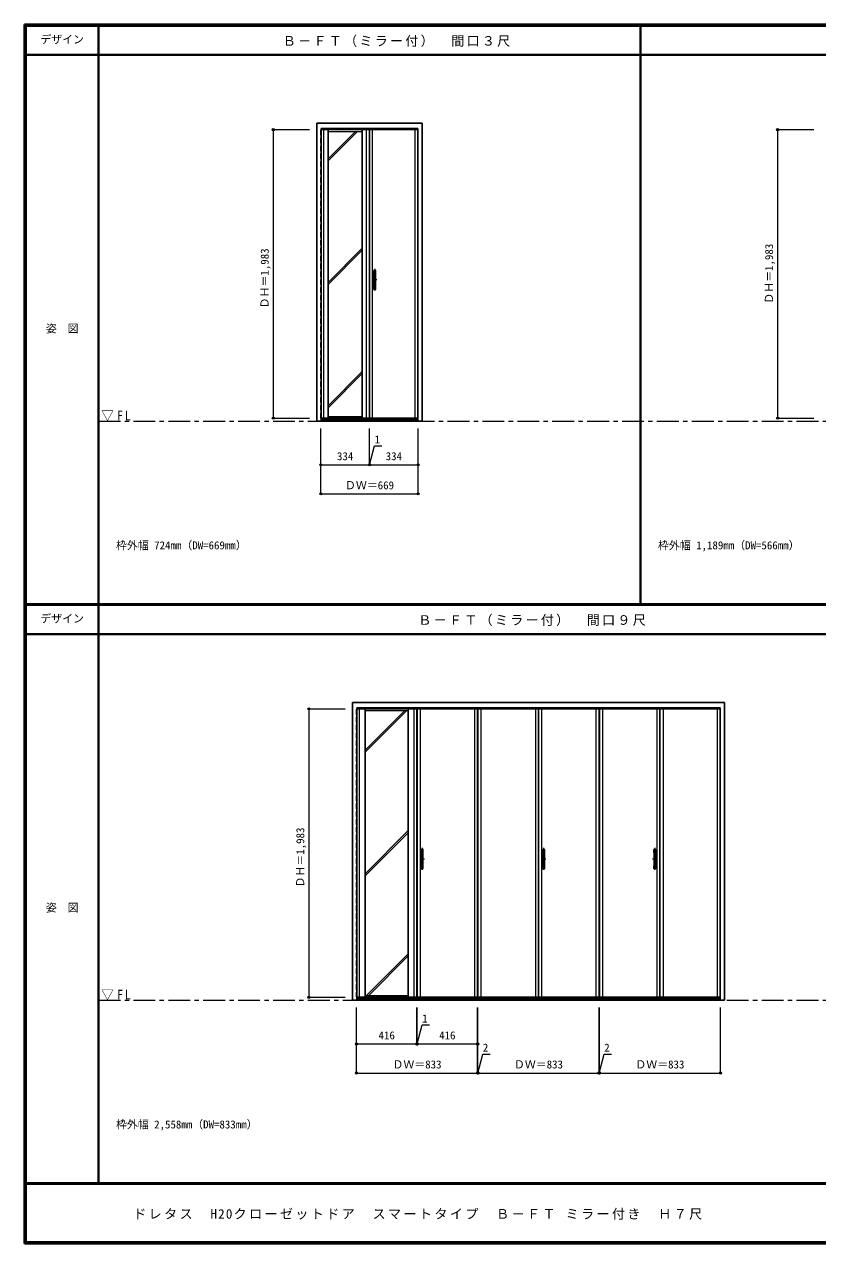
# Model space of a CAD drawing. Units: millimetres, scale not verified. Extents: x -6000 to 5700, y -4307 to 4260.
# Drawn here: x -6000 to -546, y -4205 to 4175 of the extents above; entities that cross this region are included whole.
import ezdxf
from ezdxf.enums import TextEntityAlignment as Align

# ---------------------------------------------------------------- set-up
doc = ezdxf.new("R2010")
doc.units = ezdxf.units.MM
doc.header["$LTSCALE"] = 30
doc.header["$PDMODE"] = 32
doc.header["$PDSIZE"] = 15
doc.linetypes.add('CHAIN1', pattern=[8, 5, -1, 1, -1])
doc.linetypes.add('DASHED1', pattern=[1.8, 1.2, -0.6])
for name, color, linetype, lineweight in [('0-1_通り芯', 4, 'CHAIN1', 9), ('0-2_扉', 3, 'Continuous', 25), ('0-3_仕上げ', 7, 'Continuous', 18), ('0-4_枠', 3, 'Continuous', 25), ('0-7_取手', 7, 'Continuous', 18), ('0-B_寸法', 7, 'Continuous', 9), ('0-C_ハッチ', 4, 'Continuous', 9), ('F-1_枠', 6, 'Continuous', 40)]:
    doc.layers.add(name, color=color, linetype=linetype, lineweight=lineweight)
doc.layers.add('0-A_文字', color=7, linetype='Continuous')
doc.layers.add('F-A_文字', color=7, linetype='Continuous')
doc.styles.add('ＭＳ ゴシック', font='')
doc.styles.get('ＭＳ ゴシック').set_extended_font_data('MS Gothic')

msp = doc.modelspace()

# ---------------------------------------------------------------- linework, layer by layer
at = {"layer": '0-1_通り芯'}
for p, q in [((-3591.17, 2495.5), (-3591.17, 2341.5)), ((-3576.17, 2418.5), (-3606.17, 2418.5)), ((-3264.5, -1485), (-3264.5, -1639)), ((-2429.5, -1485), (-2429.5, -1639)), ((-1665.5, -1485), (-1665.5, -1639)), ((-3249.5, -1562), (-3279.5, -1562)), ((-2414.5, -1562), (-2444.5, -1562)), ((-1650.5, -1562), (-1680.5, -1562))]:
    msp.add_line(p, q, dxfattribs=at)
at = {"layer": '0-1_通り芯', "color": 7, "lineweight": 18}
for p, q in [((-5490, 1448), (5700, 1448)), ((-5490, -2532.5), (5700, -2532.5))]:
    msp.add_line(p, q, dxfattribs=at)
at = {"layer": '0-2_扉', "color": 4, "linetype": 'DASHED1', "lineweight": 9}
for p, q in [((-3961.17, 1468.5), (-3961.17, 3451.5)), ((-3958.67, 3451.5), (-3961.17, 3451.5)), ((-3294.67, 3451.5), (-3292.17, 3451.5)), ((-3292.17, 1468.5), (-3292.17, 3451.5)), ((-3958.67, 1468.5), (-3961.17, 1468.5)), ((-3294.67, 1468.5), (-3292.17, 1468.5)), ((-3716.5, -2512), (-3716.5, -529)), ((-3714, -529), (-3716.5, -529)), ((-1216, -529), (-1213.5, -529)), ((-1213.5, -2512), (-1213.5, -529)), ((-3714, -2512), (-3716.5, -2512)), ((-1216, -2512), (-1213.5, -2512))]:
    msp.add_line(p, q, dxfattribs=at)
at = {"layer": '0-2_扉'}
for p, q in [((-3958.67, 3451.5), (-3627.17, 3451.5)), ((-3627.17, 1468.5), (-3627.17, 3451.5)), ((-3626.17, 3451.5), (-3294.67, 3451.5)), ((-3626.17, 1468.5), (-3626.17, 3451.5)), ((-3958.67, 1468.5), (-3627.17, 1468.5)), ((-3626.17, 1468.5), (-3294.67, 1468.5)), ((-3714, -529), (-3300.5, -529)), ((-3300.5, -529), (-3300.5, -2512)), ((-3299.5, -529), (-3299.5, -2512)), ((-2881.5, -529), (-2465.5, -529)), ((-2881.5, -529), (-2881.5, -2512)), ((-2465.5, -529), (-2465.5, -2512)), ((-2464.5, -529), (-2048.5, -529)), ((-2464.5, -529), (-2464.5, -2512)), ((-2048.5, -529), (-2048.5, -2512)), ((-2046.5, -529), (-1630.5, -529)), ((-2046.5, -529), (-2046.5, -2512)), ((-1630.5, -529), (-1630.5, -2512)), ((-1629.5, -529), (-1629.5, -2512)), ((-1629.5, -529), (-1216, -529)), ((-3714, -2512), (-3300.5, -2512)), ((-3299.5, -2512), (-2883.5, -2512)), ((-2881.5, -2512), (-2465.5, -2512)), ((-2464.5, -2512), (-2048.5, -2512)), ((-2046.5, -2512), (-1630.5, -2512)), ((-1629.5, -2512), (-1216, -2512))]:
    msp.add_line(p, q, dxfattribs=at)
msp.add_lwpolyline([(-3299.5, -529), (-2883.5, -529), (-2883.5, -2512)], dxfattribs=at)
at = {"layer": '0-3_仕上げ'}
for p, q in [((-3940.17, 1468.5), (-3940.17, 3451.5)), ((-3912.17, 3439.5), (-3676.17, 3439.5)), ((-3648.17, 1468.5), (-3648.17, 3451.5)), ((-3605.17, 1468.5), (-3605.17, 3451.5)), ((-3313.17, 1468.5), (-3313.17, 3451.5)), ((-3912.17, 1480.5), (-3676.17, 1480.5)), ((-3695.5, -2512), (-3695.5, -529)), ((-3656.5, -541), (-3360.5, -541)), ((-3321.5, -529), (-3321.5, -2512)), ((-3278.5, -529), (-3278.5, -2512)), ((-2904.5, -529), (-2904.5, -2512)), ((-2860.5, -529), (-2860.5, -2512)), ((-2486.5, -529), (-2486.5, -2512)), ((-2443.5, -529), (-2443.5, -2512)), ((-2069.5, -529), (-2069.5, -2512)), ((-2025.5, -529), (-2025.5, -2512)), ((-1651.5, -529), (-1651.5, -2512)), ((-1608.5, -529), (-1608.5, -2512)), ((-1234.5, -2512), (-1234.5, -529)), ((-3656.5, -2500), (-3360.5, -2500))]:
    msp.add_line(p, q, dxfattribs=at)
at = {"layer": '0-3_仕上げ', "color": 3, "lineweight": 25}
for p, q in [((-3912.17, 1468.5), (-3912.17, 3451.5)), ((-3676.17, 1468.5), (-3676.17, 3451.5)), ((-3656.5, -2512), (-3656.5, -529)), ((-3360.5, -2512), (-3360.5, -529))]:
    msp.add_line(p, q, dxfattribs=at)
at = {"layer": '0-4_枠'}
for p, q in [((-3988.67, 1448), (-3988.67, 3495)), ((-3988.67, 3495), (-3264.67, 3495)), ((-3958.67, 1448), (-3958.67, 3459)), ((-3958.67, 3459), (-3294.67, 3459)), ((-3294.67, 1448), (-3294.67, 3459)), ((-3264.67, 1448), (-3264.67, 3495)), ((-3988.67, 1448), (-3264.67, 1448)), ((-3958.67, 1460), (-3294.67, 1460)), ((-3744, -2532.5), (-3744, -485.5)), ((-3744, -485.5), (-1186, -485.5)), ((-1186, -2532.5), (-1186, -485.5)), ((-3714, -2532.5), (-3714, -521.5)), ((-3714, -521.5), (-1216, -521.5)), ((-1216, -2532.5), (-1216, -521.5)), ((-3744, -2532.5), (-1186, -2532.5)), ((-3714, -2520.5), (-1216, -2520.5))]:
    msp.add_line(p, q, dxfattribs=at)
at = {"layer": '0-7_取手'}
for p, q in [((-3597.17, 2464.5), (-3597.17, 2482.5)), ((-3585.17, 2464.5), (-3585.17, 2482.5)), ((-3597.17, 2354.5), (-3597.17, 2372.5)), ((-3585.17, 2354.5), (-3585.17, 2372.5)), ((-3270.5, -1516), (-3270.5, -1498)), ((-3258.5, -1516), (-3258.5, -1498)), ((-2435.5, -1516), (-2435.5, -1498)), ((-2423.5, -1516), (-2423.5, -1498)), ((-1671.5, -1516), (-1671.5, -1498)), ((-1659.5, -1516), (-1659.5, -1498)), ((-3270.5, -1626), (-3270.5, -1608)), ((-3258.5, -1626), (-3258.5, -1608)), ((-2435.5, -1626), (-2435.5, -1608)), ((-2423.5, -1626), (-2423.5, -1608)), ((-1671.5, -1626), (-1671.5, -1608)), ((-1659.5, -1626), (-1659.5, -1608))]:
    msp.add_line(p, q, dxfattribs=at)
at = {"layer": '0-7_取手', "color": 3, "lineweight": 25}
for p, q in [((-3596.17, 2352.5), (-3596.17, 2484.5)), ((-3587.17, 2485.5), (-3595.17, 2485.5)), ((-3586.17, 2352.5), (-3586.17, 2484.5)), ((-3595.17, 2351.5), (-3587.17, 2351.5)), ((-3269.5, -1628), (-3269.5, -1496)), ((-3260.5, -1495), (-3268.5, -1495)), ((-3259.5, -1628), (-3259.5, -1496)), ((-2434.5, -1628), (-2434.5, -1496)), ((-2425.5, -1495), (-2433.5, -1495)), ((-2424.5, -1628), (-2424.5, -1496)), ((-1670.5, -1628), (-1670.5, -1496)), ((-1661.5, -1495), (-1669.5, -1495)), ((-1660.5, -1628), (-1660.5, -1496)), ((-3268.5, -1629), (-3260.5, -1629)), ((-2433.5, -1629), (-2425.5, -1629)), ((-1669.5, -1629), (-1661.5, -1629))]:
    msp.add_line(p, q, dxfattribs=at)
at = {"layer": '0-7_取手'}
for centre, start, end in [((-3596.17, 2482.5), 90, 180), ((-3596.17, 2464.5), 180, 270), ((-3586.17, 2482.5), 0, 90), ((-3586.17, 2464.5), 270, 0), ((-3596.17, 2372.5), 90, 180), ((-3596.17, 2354.5), 180, 270), ((-3586.17, 2372.5), 0, 90), ((-3586.17, 2354.5), 270, 0), ((-3269.5, -1498), 90, 180), ((-3259.5, -1498), 0, 90), ((-2434.5, -1498), 90, 180), ((-2424.5, -1498), 0, 90), ((-1670.5, -1498), 90, 180), ((-1660.5, -1498), 0, 90), ((-3269.5, -1516), 180, 270), ((-3259.5, -1516), 270, 0), ((-2434.5, -1516), 180, 270), ((-2424.5, -1516), 270, 0), ((-1670.5, -1516), 180, 270), ((-1660.5, -1516), 270, 0), ((-3269.5, -1608), 90, 180), ((-3269.5, -1626), 180, 270), ((-3259.5, -1608), 0, 90), ((-3259.5, -1626), 270, 0), ((-2434.5, -1608), 90, 180), ((-2434.5, -1626), 180, 270), ((-2424.5, -1608), 0, 90), ((-2424.5, -1626), 270, 0), ((-1670.5, -1608), 90, 180), ((-1670.5, -1626), 180, 270), ((-1660.5, -1608), 0, 90), ((-1660.5, -1626), 270, 0)]:
    msp.add_arc(centre, 1, start, end, dxfattribs=at)
at = {"layer": '0-7_取手', "color": 3, "lineweight": 25}
for centre, start, end in [((-3595.17, 2484.5), 90, 180), ((-3587.17, 2484.5), 0, 90), ((-3595.17, 2352.5), 180, 270), ((-3587.17, 2352.5), 270, 0), ((-3268.5, -1496), 90, 180), ((-3260.5, -1496), 0, 90), ((-2433.5, -1496), 90, 180), ((-2425.5, -1496), 0, 90), ((-1669.5, -1496), 90, 180), ((-1661.5, -1496), 0, 90), ((-3268.5, -1628), 180, 270), ((-3260.5, -1628), 270, 0), ((-2433.5, -1628), 180, 270), ((-2425.5, -1628), 270, 0), ((-1669.5, -1628), 180, 270), ((-1661.5, -1628), 270, 0)]:
    msp.add_arc(centre, 1, start, end, dxfattribs=at)
at = {"layer": '0-B_寸法', "color": 4}
for p, q in [((-4288.67, 3451.5), (-4288.67, 1468.5)), ((-4288.67, 3451.5), (-4038.67, 3451.5)), ((-820.5, 3451.5), (-820.5, 1468.5)), ((-820.5, 3451.5), (-570.5, 3451.5)), ((-4288.67, 1468.5), (-4038.67, 1468.5)), ((-820.5, 1468.5), (-570.5, 1468.5)), ((-3961.17, 948), (-3961.17, 1398)), ((-3292.17, 948), (-3292.17, 1398)), ((-3626.17, 1148), (-3292.17, 1148)), ((-3961.17, 948), (-3292.17, 948)), ((-4044, -529), (-4044, -2512)), ((-4044, -529), (-3794, -529)), ((-4044, -2512), (-3794, -2512)), ((-3716.5, -3032.5), (-3716.5, -2582.5)), ((-2883.5, -3032.5), (-2883.5, -2582.5)), ((-3299.5, -2832.5), (-2883.5, -2832.5)), ((-3716.5, -3032.5), (-2883.5, -3032.5))]:
    msp.add_line(p, q, dxfattribs=at)
for points in [[(-3961.17, 1148), (-3627.17, 1148), (-3627.17, 1398)], [(-3627.17, 1148), (-3626.17, 1148), (-3626.17, 1398)], [(-3626.67, 1148), (-3591.72, 1278.43), (-3540.93, 1278.43)], [(-3716.5, -2832.5), (-3300.5, -2832.5), (-3300.5, -2582.5)], [(-3300.5, -2832.5), (-3299.5, -2832.5), (-3299.5, -2582.5)], [(-2883.5, -3032.5), (-2881.5, -3032.5), (-2881.5, -2582.5)], [(-2881.5, -3032.5), (-2048.5, -3032.5), (-2048.5, -2582.5)], [(-2048.5, -3032.5), (-2046.5, -3032.5), (-2046.5, -2582.5)], [(-2046.5, -3032.5), (-1213.5, -3032.5), (-1213.5, -2582.5)], [(-3300, -2832.5), (-3265.05, -2702.07), (-3214.27, -2702.07)], [(-2882.5, -3032.5), (-2847.55, -2902.07), (-2796.77, -2902.07)], [(-2047.5, -3032.5), (-2012.55, -2902.07), (-1961.77, -2902.07)]]:
    msp.add_lwpolyline(points, dxfattribs=at)
at = {"layer": '0-B_寸法'}
for p in [(-4288.67, 3451.5), (-820.5, 3451.5), (-4288.67, 1468.5), (-820.5, 1468.5), (-3961.17, 1148), (-3627.17, 1148), (-3626.17, 1148), (-3292.17, 1148), (-3961.17, 948), (-3292.17, 948), (-4044, -529), (-4044, -2512), (-3716.5, -2832.5), (-3300.5, -2832.5), (-3299.5, -2832.5), (-2883.5, -2832.5), (-3716.5, -3032.5), (-2883.5, -3032.5), (-2881.5, -3032.5), (-2048.5, -3032.5), (-2046.5, -3032.5), (-1213.5, -3032.5)]:
    msp.add_point(p, dxfattribs=at)
at = {"layer": '0-C_ハッチ'}
for p, q in [((-3912.17, 3250.51), (-3723.18, 3439.5)), ((-3912.17, 3236.37), (-3709.04, 3439.5)), ((-3912.17, 2400.98), (-3676.17, 2636.98)), ((-3912.17, 2386.84), (-3676.17, 2622.84)), ((-3912.17, 1553.45), (-3676.17, 1789.45)), ((-3912.17, 1539.31), (-3676.17, 1775.31)), ((-3656.5, -812.9), (-3384.6, -541)), ((-3656.5, -827.04), (-3370.46, -541)), ((-3656.5, -1662.43), (-3360.5, -1366.43)), ((-3656.5, -1676.57), (-3360.5, -1380.57)), ((-3646.54, -2500), (-3360.5, -2213.96)), ((-3632.4, -2500), (-3360.5, -2228.1))]:
    msp.add_line(p, q, dxfattribs=at)
at = {"layer": 'F-1_枠'}
for p, q in [((-6000, 4175), (5700, 4175)), ((-6000, 4175), (-6000, -4205)), ((-6000, 4170), (5700, 4170)), ((-6000, 4165), (5700, 4165)), ((-5995, 4175), (-5995, -4205)), ((-5990, 4175), (-5990, -4205)), ((-5490, 4175), (-5490, -3790)), ((-1763.33, 190.5), (-1763.33, 4175)), ((-6000, 3965), (5700, 3965)), ((-6000, 190.5), (5700, 190.5)), ((-6000, 187.5), (5700, 187.5)), ((-6000, 184.5), (5700, 184.5)), ((-6000, -15.5), (5700, -15.5)), ((5700, -3790), (-6000, -3790)), ((5700, -3795), (-6000, -3795)), ((5700, -4195), (-6000, -4195)), ((5700, -4200), (-6000, -4200)), ((5700, -4205), (-6000, -4205))]:
    msp.add_line(p, q, dxfattribs=at)

# ---------------------------------------------------------------- texts
at = {"layer": '0-A_文字', "style": 'ＭＳ ゴシック'}
for s, p in [('枠外幅 724mm（DW=669mm）', (-5370, 550.5)), ('枠外幅 1,189mm（DW=566mm）', (-1643.33, 550.5)), ('枠外幅 2,558mm（DW=833mm）', (-5370, -3430))]:
    msp.add_text(s, height=54.99, dxfattribs=at).set_placement(p, align=Align.BOTTOM_LEFT)
at = {"layer": '0-A_文字', "char_height": 65.98, "attachment_point": 7, "style": 'ＭＳ ゴシック'}
for s, insert in [('\\T1.17;Ｂ－ＦＴ（ミラー付）\u3000間口３尺', (-4222.92, 4020)), ('\\T1.26;\\W0.95;▽FL', (-5471.25, 1448)), ('\\T1.17;Ｂ－ＦＴ（ミラー付）\u3000間口９尺', (-3291.25, 39.5)), ('\\T1.26;\\W0.95;▽FL', (-5471.25, -2532.5))]:
    msp.add_mtext(s, dxfattribs=dict(at, insert=insert))
at = {"layer": '0-B_寸法', "style": 'ＭＳ ゴシック'}
for p in [(-4303.67, 2223.25), (-835.5, 2255.25), (-4059, -1757.25)]:
    msp.add_text('ＤＨ＝1,983', height=54.99, rotation=90, dxfattribs=at).set_placement(p, align=Align.BOTTOM_LEFT)
for s, p in [('1', (-3591.72, 1278.43)), ('334', (-3850.42, 1163)), ('334', (-3515.42, 1163)), ('ＤＷ＝669', (-3795.42, 963)), ('1', (-3265.05, -2702.07)), ('416', (-3564.75, -2817.5)), ('416', (-3147.75, -2817.5)), ('2', (-2847.55, -2902.07)), ('2', (-2012.55, -2902.07)), ('ＤＷ＝833', (-3468.75, -3017.5)), ('ＤＷ＝833', (-2633.75, -3017.5)), ('ＤＷ＝833', (-1798.75, -3017.5))]:
    msp.add_text(s, height=54.99, dxfattribs=at).set_placement(p, align=Align.BOTTOM_LEFT)
at = {"layer": 'F-A_文字', "style": 'ＭＳ ゴシック'}
for s, p in [('デザイン', (-5890, 4027.5)), ('姿\u3000図', (-5852.5, 2040.25)), ('デザイン', (-5890, 47)), ('姿\u3000図', (-5852.5, -1940.25))]:
    msp.add_text(s, height=54.99, dxfattribs=at).set_placement(p, align=Align.BOTTOM_LEFT)
at = {"layer": 'F-A_文字', "insert": (-5251.43, -4041.12), "char_height": 65.98, "attachment_point": 7, "style": 'ＭＳ ゴシック'}
msp.add_mtext('\\T1.18;ドレタス\u3000H20クローゼットドア\u3000スマートタイプ\u3000Ｂ－ＦＴ\\~ミラー付き\u3000Ｈ７尺', dxfattribs=at)

doc.saveas('drawing.dxf')
